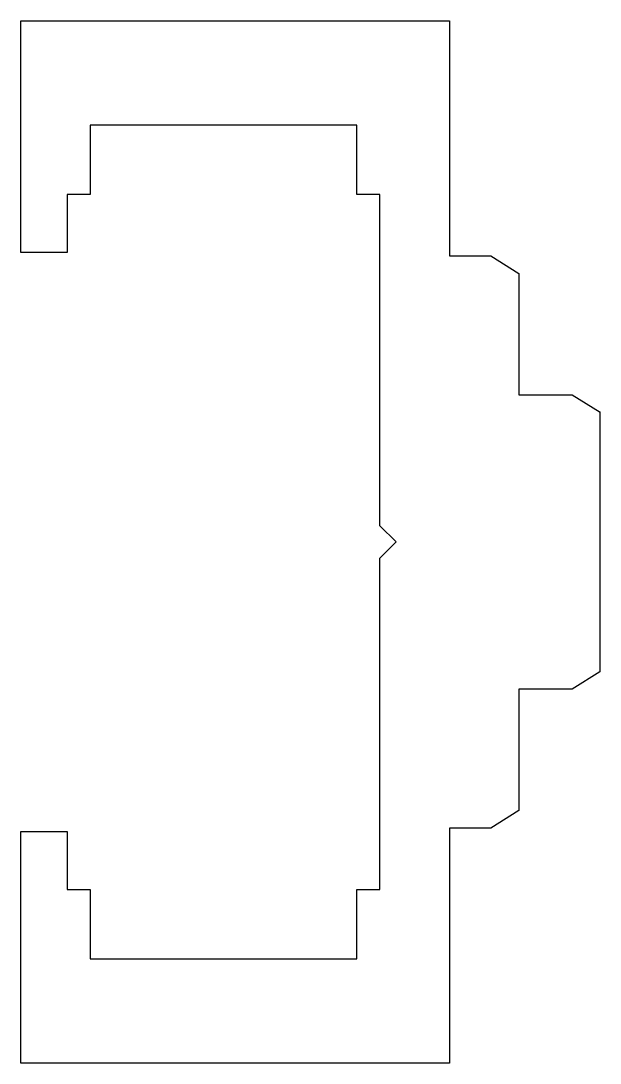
# Model space of a CAD drawing. Extents: x 167.9 to 192.9, y 195.1 to 240.1.
import ezdxf

# ---------------------------------------------------------------- set-up
doc = ezdxf.new("R2010")
doc.units = 0
doc.layers.get('0').update_dxf_attribs({"linetype": 'CONTINUOUS'})

msp = doc.modelspace()

# ---------------------------------------------------------------- linework, layer by layer
at = {"color": 0}
msp.add_lwpolyline([(169.872, 202.65), (170.872, 202.65), (170.872, 199.65), (182.372, 199.65), (182.372, 202.65), (183.372, 202.65), (183.372, 216.95), (184.072, 217.65), (183.372, 218.35), (183.372, 232.65), (182.372, 232.65), (182.372, 235.65), (170.872, 235.65), (170.872, 232.65), (169.872, 232.65), (169.872, 230.15), (167.872, 230.15), (167.872, 240.15), (186.372, 240.15), (186.372, 230), (188.163, 230), (189.372, 229.249), (189.372, 224), (191.672, 224), (192.881, 223.249), (192.872, 223.254), (192.872, 212.046), (191.672, 211.3), (189.372, 211.3), (189.372, 206.051), (188.163, 205.3), (186.372, 205.3), (186.372, 195.15), (167.872, 195.15), (167.872, 205.15), (169.872, 205.15)], close=True, dxfattribs=at)

doc.saveas('drawing.dxf')
